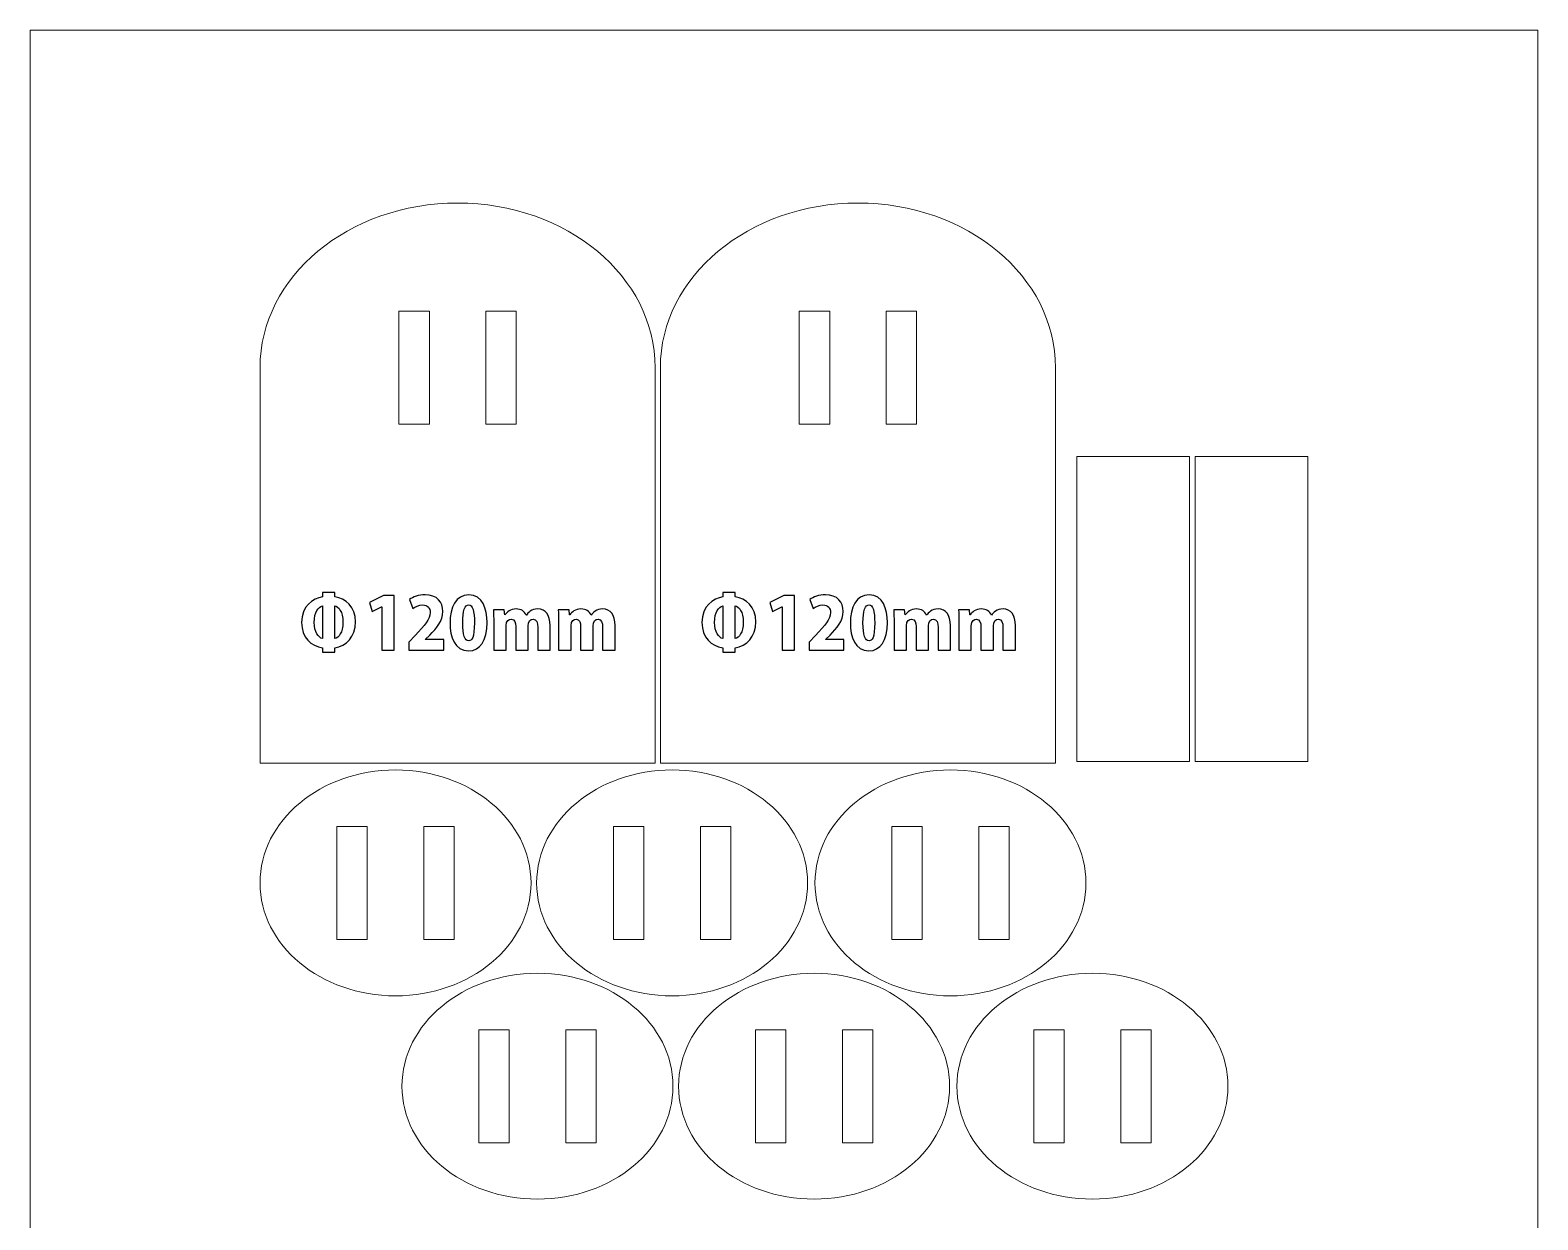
# Model space of a CAD drawing. Header units: centimetres. Extents: x -89.8 to -4.3, y 52.2 to 88.8.
# Drawn here: x -89.81 to -63.11, y 67.77 to 88.84 of the extents above; entities that cross this region are included whole.
import ezdxf

# ---------------------------------------------------------------- set-up
doc = ezdxf.new("R2010")
doc.units = ezdxf.units.CM
doc.header["$MEASUREMENT"] = 0
doc.layers.add('layer 1', color=7, linetype='Continuous')

msp = doc.modelspace()

# ---------------------------------------------------------------- linework, layer by layer
at = {"layer": 'layer 1', "color": 250, "lineweight": 20}
msp.add_lwpolyline([(-89.81447, 52.17734), (-63.10891, 52.17734), (-63.10891, 88.8409), (-89.81447, 88.8409), (-89.81447, 52.17734)], close=True, dxfattribs=at)
at = {"layer": 'layer 1', "color": 1, "lineweight": 9}
for points, knots in [([(-82.24293, 85.77938), (-84.17597, 85.77938), (-85.74294, 84.4735), (-85.74294, 82.86268), (-85.74294, 82.86268), (-85.74294, 82.86268), (-85.74294, 75.86272), (-85.74294, 75.86272), (-85.74294, 75.86272), (-85.74294, 75.86272), (-78.74298, 75.86272), (-78.74298, 75.86272), (-78.74298, 75.86272), (-78.74298, 75.86272), (-78.74298, 82.86268), (-78.74298, 82.86268), (-78.74298, 82.86268), (-78.74298, 84.4735), (-80.30995, 85.77938), (-82.24293, 85.77938)], [0, 0, 0, 0, 0.16666667, 0.16666667, 0.16666667, 0.16666667, 0.33333333, 0.33333333, 0.33333333, 0.33333333, 0.5, 0.5, 0.5, 0.5, 0.66666667, 0.66666667, 0.66666667, 0.66666667, 1, 1, 1, 1]), ([(-75.15202, 85.77938), (-77.08507, 85.77938), (-78.65204, 84.4735), (-78.65204, 82.86268), (-78.65204, 82.86268), (-78.65204, 82.86268), (-78.65204, 75.86272), (-78.65204, 75.86272), (-78.65204, 75.86272), (-78.65204, 75.86272), (-71.65201, 75.86272), (-71.65201, 75.86272), (-71.65201, 75.86272), (-71.65201, 75.86272), (-71.65201, 82.86268), (-71.65201, 82.86268), (-71.65201, 82.86268), (-71.65201, 84.4735), (-73.21898, 85.77938), (-75.15202, 85.77938)], [0, 0, 0, 0, 0.16666667, 0.16666667, 0.16666667, 0.16666667, 0.33333333, 0.33333333, 0.33333333, 0.33333333, 0.5, 0.5, 0.5, 0.5, 0.66666667, 0.66666667, 0.66666667, 0.66666667, 1, 1, 1, 1]), ([(-82.74294, 81.86271), (-82.74294, 81.86271), (-83.28294, 81.86271), (-83.28294, 81.86271), (-83.28294, 81.86271), (-83.28294, 81.86271), (-83.28294, 83.86271), (-83.28294, 83.86271), (-83.28294, 83.86271), (-83.28294, 83.86271), (-82.74294, 83.86271), (-82.74294, 83.86271), (-82.74294, 83.86271), (-82.74294, 83.86271), (-82.74294, 81.86271), (-82.74294, 81.86271)], [0, 0, 0, 0, 0.2, 0.2, 0.2, 0.2, 0.4, 0.4, 0.4, 0.4, 0.6, 0.6, 0.6, 0.6, 1, 1, 1, 1]), ([(-81.20286, 81.86271), (-81.20286, 81.86271), (-81.74285, 81.86271), (-81.74285, 81.86271), (-81.74285, 81.86271), (-81.74285, 81.86271), (-81.74285, 83.86271), (-81.74285, 83.86271), (-81.74285, 83.86271), (-81.74285, 83.86271), (-81.20286, 83.86271), (-81.20286, 83.86271), (-81.20286, 83.86271), (-81.20286, 83.86271), (-81.20286, 81.86271), (-81.20286, 81.86271)], [0, 0, 0, 0, 0.2, 0.2, 0.2, 0.2, 0.4, 0.4, 0.4, 0.4, 0.6, 0.6, 0.6, 0.6, 1, 1, 1, 1]), ([(-75.65204, 81.86271), (-75.65204, 81.86271), (-76.19204, 81.86271), (-76.19204, 81.86271), (-76.19204, 81.86271), (-76.19204, 81.86271), (-76.19204, 83.86271), (-76.19204, 83.86271), (-76.19204, 83.86271), (-76.19204, 83.86271), (-75.65204, 83.86271), (-75.65204, 83.86271), (-75.65204, 83.86271), (-75.65204, 83.86271), (-75.65204, 81.86271), (-75.65204, 81.86271)], [0, 0, 0, 0, 0.2, 0.2, 0.2, 0.2, 0.4, 0.4, 0.4, 0.4, 0.6, 0.6, 0.6, 0.6, 1, 1, 1, 1]), ([(-74.11188, 81.86271), (-74.11188, 81.86271), (-74.65188, 81.86271), (-74.65188, 81.86271), (-74.65188, 81.86271), (-74.65188, 81.86271), (-74.65188, 83.86271), (-74.65188, 83.86271), (-74.65188, 83.86271), (-74.65188, 83.86271), (-74.11188, 83.86271), (-74.11188, 83.86271), (-74.11188, 83.86271), (-74.11188, 83.86271), (-74.11188, 81.86271), (-74.11188, 81.86271)], [0, 0, 0, 0, 0.2, 0.2, 0.2, 0.2, 0.4, 0.4, 0.4, 0.4, 0.6, 0.6, 0.6, 0.6, 1, 1, 1, 1]), ([(-69.27636, 75.89159), (-69.27636, 75.89159), (-71.27636, 75.89159), (-71.27636, 75.89159), (-71.27636, 75.89159), (-71.27636, 75.89159), (-71.27636, 81.2916), (-71.27636, 81.2916), (-71.27636, 81.2916), (-71.27636, 81.2916), (-69.27636, 81.2916), (-69.27636, 81.2916), (-69.27636, 81.2916), (-69.27636, 81.2916), (-69.27636, 75.89159), (-69.27636, 75.89159)], [0, 0, 0, 0, 0.2, 0.2, 0.2, 0.2, 0.4, 0.4, 0.4, 0.4, 0.6, 0.6, 0.6, 0.6, 1, 1, 1, 1]), ([(-67.18043, 75.89163), (-67.18043, 75.89163), (-69.18044, 75.89163), (-69.18044, 75.89163), (-69.18044, 75.89163), (-69.18044, 75.89163), (-69.18044, 81.2916), (-69.18044, 81.2916), (-69.18044, 81.2916), (-69.18044, 81.2916), (-67.18043, 81.2916), (-67.18043, 81.2916), (-67.18043, 81.2916), (-67.18043, 81.2916), (-67.18043, 75.89163), (-67.18043, 75.89163)], [0, 0, 0, 0, 0.2, 0.2, 0.2, 0.2, 0.4, 0.4, 0.4, 0.4, 0.6, 0.6, 0.6, 0.6, 1, 1, 1, 1]), ([(-80.94296, 73.73925), (-80.94296, 72.63467), (-82.01738, 71.73925), (-83.3429, 71.73925), (-83.3429, 71.73925), (-84.66846, 71.73925), (-85.74296, 72.63467), (-85.74296, 73.73925), (-85.74296, 73.73925), (-85.74296, 74.84391), (-84.66846, 75.73933), (-83.34294, 75.73933), (-83.34294, 75.73933), (-82.01741, 75.73933), (-80.94296, 74.84391), (-80.94296, 73.73925)], [0, 0, 0, 0, 0.2, 0.2, 0.2, 0.2, 0.4, 0.4, 0.4, 0.4, 0.6, 0.6, 0.6, 0.6, 1, 1, 1, 1]), ([(-76.04298, 73.73925), (-76.04298, 72.63467), (-77.1174, 71.73925), (-78.44292, 71.73925), (-78.44292, 71.73925), (-79.76849, 71.73925), (-80.84298, 72.63467), (-80.84298, 73.73925), (-80.84298, 73.73925), (-80.84298, 74.84391), (-79.76849, 75.73933), (-78.44296, 75.73933), (-78.44296, 75.73933), (-77.11743, 75.73933), (-76.04298, 74.84391), (-76.04298, 73.73925)], [0, 0, 0, 0, 0.2, 0.2, 0.2, 0.2, 0.4, 0.4, 0.4, 0.4, 0.6, 0.6, 0.6, 0.6, 1, 1, 1, 1]), ([(-71.11317, 73.73925), (-71.11317, 72.63467), (-72.18759, 71.73925), (-73.51311, 71.73925), (-73.51311, 71.73925), (-74.83868, 71.73925), (-75.91317, 72.63467), (-75.91317, 73.73925), (-75.91317, 73.73925), (-75.91317, 74.84391), (-74.83868, 75.73933), (-73.51315, 75.73933), (-73.51315, 75.73933), (-72.18762, 75.73933), (-71.11317, 74.84391), (-71.11317, 73.73925)], [0, 0, 0, 0, 0.2, 0.2, 0.2, 0.2, 0.4, 0.4, 0.4, 0.4, 0.6, 0.6, 0.6, 0.6, 1, 1, 1, 1]), ([(-83.84298, 72.73928), (-83.84298, 72.73928), (-84.38297, 72.73928), (-84.38297, 72.73928), (-84.38297, 72.73928), (-84.38297, 72.73928), (-84.38297, 74.73935), (-84.38297, 74.73935), (-84.38297, 74.73935), (-84.38297, 74.73935), (-83.84298, 74.73935), (-83.84298, 74.73935), (-83.84298, 74.73935), (-83.84298, 74.73935), (-83.84298, 72.73928), (-83.84298, 72.73928)], [0, 0, 0, 0, 0.2, 0.2, 0.2, 0.2, 0.4, 0.4, 0.4, 0.4, 0.6, 0.6, 0.6, 0.6, 1, 1, 1, 1]), ([(-82.30285, 72.73928), (-82.30285, 72.73928), (-82.84285, 72.73928), (-82.84285, 72.73928), (-82.84285, 72.73928), (-82.84285, 72.73928), (-82.84285, 74.73935), (-82.84285, 74.73935), (-82.84285, 74.73935), (-82.84285, 74.73935), (-82.30285, 74.73935), (-82.30285, 74.73935), (-82.30285, 74.73935), (-82.30285, 74.73935), (-82.30285, 72.73928), (-82.30285, 72.73928)], [0, 0, 0, 0, 0.2, 0.2, 0.2, 0.2, 0.4, 0.4, 0.4, 0.4, 0.6, 0.6, 0.6, 0.6, 1, 1, 1, 1]), ([(-78.943, 72.73928), (-78.943, 72.73928), (-79.483, 72.73928), (-79.483, 72.73928), (-79.483, 72.73928), (-79.483, 72.73928), (-79.483, 74.73935), (-79.483, 74.73935), (-79.483, 74.73935), (-79.483, 74.73935), (-78.943, 74.73935), (-78.943, 74.73935), (-78.943, 74.73935), (-78.943, 74.73935), (-78.943, 72.73928), (-78.943, 72.73928)], [0, 0, 0, 0, 0.2, 0.2, 0.2, 0.2, 0.4, 0.4, 0.4, 0.4, 0.6, 0.6, 0.6, 0.6, 1, 1, 1, 1]), ([(-77.40291, 72.73928), (-77.40291, 72.73928), (-77.94291, 72.73928), (-77.94291, 72.73928), (-77.94291, 72.73928), (-77.94291, 72.73928), (-77.94291, 74.73935), (-77.94291, 74.73935), (-77.94291, 74.73935), (-77.94291, 74.73935), (-77.40291, 74.73935), (-77.40291, 74.73935), (-77.40291, 74.73935), (-77.40291, 74.73935), (-77.40291, 72.73928), (-77.40291, 72.73928)], [0, 0, 0, 0, 0.2, 0.2, 0.2, 0.2, 0.4, 0.4, 0.4, 0.4, 0.6, 0.6, 0.6, 0.6, 1, 1, 1, 1]), ([(-74.01318, 72.73928), (-74.01318, 72.73928), (-74.55317, 72.73928), (-74.55317, 72.73928), (-74.55317, 72.73928), (-74.55317, 72.73928), (-74.55317, 74.73935), (-74.55317, 74.73935), (-74.55317, 74.73935), (-74.55317, 74.73935), (-74.01318, 74.73935), (-74.01318, 74.73935), (-74.01318, 74.73935), (-74.01318, 74.73935), (-74.01318, 72.73928), (-74.01318, 72.73928)], [0, 0, 0, 0, 0.2, 0.2, 0.2, 0.2, 0.4, 0.4, 0.4, 0.4, 0.6, 0.6, 0.6, 0.6, 1, 1, 1, 1]), ([(-72.47309, 72.73928), (-72.47309, 72.73928), (-73.01309, 72.73928), (-73.01309, 72.73928), (-73.01309, 72.73928), (-73.01309, 72.73928), (-73.01309, 74.73935), (-73.01309, 74.73935), (-73.01309, 74.73935), (-73.01309, 74.73935), (-72.47309, 74.73935), (-72.47309, 74.73935), (-72.47309, 74.73935), (-72.47309, 74.73935), (-72.47309, 72.73928), (-72.47309, 72.73928)], [0, 0, 0, 0, 0.2, 0.2, 0.2, 0.2, 0.4, 0.4, 0.4, 0.4, 0.6, 0.6, 0.6, 0.6, 1, 1, 1, 1]), ([(-78.42805, 70.1392), (-78.42805, 69.03461), (-79.50247, 68.13919), (-80.828, 68.13919), (-80.828, 68.13919), (-82.15356, 68.13919), (-83.22805, 69.03461), (-83.22805, 70.1392), (-83.22805, 70.1392), (-83.22805, 71.24385), (-82.15356, 72.1392), (-80.82803, 72.1392), (-80.82803, 72.1392), (-79.50251, 72.1392), (-78.42805, 71.24385), (-78.42805, 70.1392)], [0, 0, 0, 0, 0.2, 0.2, 0.2, 0.2, 0.4, 0.4, 0.4, 0.4, 0.6, 0.6, 0.6, 0.6, 1, 1, 1, 1]), ([(-73.52807, 70.1392), (-73.52807, 69.03461), (-74.60249, 68.13919), (-75.92802, 68.13919), (-75.92802, 68.13919), (-77.25358, 68.13919), (-78.32807, 69.03461), (-78.32807, 70.1392), (-78.32807, 70.1392), (-78.32807, 71.24385), (-77.25358, 72.1392), (-75.92806, 72.1392), (-75.92806, 72.1392), (-74.60253, 72.1392), (-73.52807, 71.24385), (-73.52807, 70.1392)], [0, 0, 0, 0, 0.2, 0.2, 0.2, 0.2, 0.4, 0.4, 0.4, 0.4, 0.6, 0.6, 0.6, 0.6, 1, 1, 1, 1]), ([(-68.59828, 70.1392), (-68.59828, 69.03461), (-69.67266, 68.13919), (-70.99819, 68.13919), (-70.99819, 68.13919), (-72.32379, 68.13919), (-73.39828, 69.03461), (-73.39828, 70.1392), (-73.39828, 70.1392), (-73.39828, 71.24385), (-72.32379, 72.1392), (-70.99826, 72.1392), (-70.99826, 72.1392), (-69.67274, 72.1392), (-68.59828, 71.24385), (-68.59828, 70.1392)], [0, 0, 0, 0, 0.2, 0.2, 0.2, 0.2, 0.4, 0.4, 0.4, 0.4, 0.6, 0.6, 0.6, 0.6, 1, 1, 1, 1]), ([(-81.32806, 69.13921), (-81.32806, 69.13921), (-81.86806, 69.13921), (-81.86806, 69.13921), (-81.86806, 69.13921), (-81.86806, 69.13921), (-81.86806, 71.13929), (-81.86806, 71.13929), (-81.86806, 71.13929), (-81.86806, 71.13929), (-81.32806, 71.13929), (-81.32806, 71.13929), (-81.32806, 71.13929), (-81.32806, 71.13929), (-81.32806, 69.13921), (-81.32806, 69.13921)], [0, 0, 0, 0, 0.2, 0.2, 0.2, 0.2, 0.4, 0.4, 0.4, 0.4, 0.6, 0.6, 0.6, 0.6, 1, 1, 1, 1]), ([(-79.78797, 69.13921), (-79.78797, 69.13921), (-80.32797, 69.13921), (-80.32797, 69.13921), (-80.32797, 69.13921), (-80.32797, 69.13921), (-80.32797, 71.13929), (-80.32797, 71.13929), (-80.32797, 71.13929), (-80.32797, 71.13929), (-79.78797, 71.13929), (-79.78797, 71.13929), (-79.78797, 71.13929), (-79.78797, 71.13929), (-79.78797, 69.13921), (-79.78797, 69.13921)], [0, 0, 0, 0, 0.2, 0.2, 0.2, 0.2, 0.4, 0.4, 0.4, 0.4, 0.6, 0.6, 0.6, 0.6, 1, 1, 1, 1]), ([(-76.42808, 69.13921), (-76.42808, 69.13921), (-76.96808, 69.13921), (-76.96808, 69.13921), (-76.96808, 69.13921), (-76.96808, 69.13921), (-76.96808, 71.13929), (-76.96808, 71.13929), (-76.96808, 71.13929), (-76.96808, 71.13929), (-76.42808, 71.13929), (-76.42808, 71.13929), (-76.42808, 71.13929), (-76.42808, 71.13929), (-76.42808, 69.13921), (-76.42808, 69.13921)], [0, 0, 0, 0, 0.2, 0.2, 0.2, 0.2, 0.4, 0.4, 0.4, 0.4, 0.6, 0.6, 0.6, 0.6, 1, 1, 1, 1]), ([(-74.88799, 69.13921), (-74.88799, 69.13921), (-75.42799, 69.13921), (-75.42799, 69.13921), (-75.42799, 69.13921), (-75.42799, 69.13921), (-75.42799, 71.13929), (-75.42799, 71.13929), (-75.42799, 71.13929), (-75.42799, 71.13929), (-74.88799, 71.13929), (-74.88799, 71.13929), (-74.88799, 71.13929), (-74.88799, 71.13929), (-74.88799, 69.13921), (-74.88799, 69.13921)], [0, 0, 0, 0, 0.2, 0.2, 0.2, 0.2, 0.4, 0.4, 0.4, 0.4, 0.6, 0.6, 0.6, 0.6, 1, 1, 1, 1]), ([(-71.49829, 69.13921), (-71.49829, 69.13921), (-72.03829, 69.13921), (-72.03829, 69.13921), (-72.03829, 69.13921), (-72.03829, 69.13921), (-72.03829, 71.13929), (-72.03829, 71.13929), (-72.03829, 71.13929), (-72.03829, 71.13929), (-71.49829, 71.13929), (-71.49829, 71.13929), (-71.49829, 71.13929), (-71.49829, 71.13929), (-71.49829, 69.13921), (-71.49829, 69.13921)], [0, 0, 0, 0, 0.2, 0.2, 0.2, 0.2, 0.4, 0.4, 0.4, 0.4, 0.6, 0.6, 0.6, 0.6, 1, 1, 1, 1]), ([(-69.95821, 69.13921), (-69.95821, 69.13921), (-70.4982, 69.13921), (-70.4982, 69.13921), (-70.4982, 69.13921), (-70.4982, 69.13921), (-70.4982, 71.13929), (-70.4982, 71.13929), (-70.4982, 71.13929), (-70.4982, 71.13929), (-69.95821, 71.13929), (-69.95821, 71.13929), (-69.95821, 71.13929), (-69.95821, 71.13929), (-69.95821, 69.13921), (-69.95821, 69.13921)], [0, 0, 0, 0, 0.2, 0.2, 0.2, 0.2, 0.4, 0.4, 0.4, 0.4, 0.6, 0.6, 0.6, 0.6, 1, 1, 1, 1])]:
    msp.add_open_spline(points, degree=3, knots=knots, dxfattribs=at)
at = {"layer": 'layer 1'}
for points, knots in [([(-84.41785, 78.80622), (-84.22484, 78.77824), (-84.05089, 78.63096), (-84.05089, 78.36175), (-84.05089, 78.36175), (-84.05089, 78.09131), (-84.21595, 77.93634), (-84.41785, 77.90335), (-84.41785, 77.90335), (-84.41785, 77.90335), (-84.41785, 77.82458), (-84.41785, 77.82458), (-84.41785, 77.82458), (-84.41785, 77.82458), (-84.63752, 77.82458), (-84.63752, 77.82458), (-84.63752, 77.82458), (-84.63752, 77.82458), (-84.63752, 77.90335), (-84.63752, 77.90335), (-84.63752, 77.90335), (-84.83437, 77.9338), (-85.00579, 78.07854), (-85.00579, 78.35286), (-85.00579, 78.35286), (-85.00579, 78.63727), (-84.80894, 78.77824), (-84.63752, 78.80622), (-84.63752, 78.80622), (-84.63752, 78.80622), (-84.63752, 78.88238), (-84.63752, 78.88238), (-84.63752, 78.88238), (-84.63752, 78.88238), (-84.41785, 78.88238), (-84.41785, 78.88238), (-84.41785, 78.88238), (-84.41785, 78.88238), (-84.41785, 78.80622), (-84.41785, 78.80622)], [0, 0, 0, 0, 0.09090909, 0.09090909, 0.09090909, 0.09090909, 0.18181818, 0.18181818, 0.18181818, 0.18181818, 0.27272727, 0.27272727, 0.27272727, 0.27272727, 0.36363636, 0.36363636, 0.36363636, 0.36363636, 0.45454545, 0.45454545, 0.45454545, 0.45454545, 0.54545455, 0.54545455, 0.54545455, 0.54545455, 0.63636364, 0.63636364, 0.63636364, 0.63636364, 0.72727273, 0.72727273, 0.72727273, 0.72727273, 0.81818182, 0.81818182, 0.81818182, 0.81818182, 1, 1, 1, 1]), ([(-83.58724, 77.86269), (-83.58724, 77.86269), (-83.58724, 78.6297), (-83.58724, 78.6297), (-83.58724, 78.6297), (-83.58724, 78.6297), (-83.58974, 78.6297), (-83.58974, 78.6297), (-83.58974, 78.6297), (-83.58974, 78.6297), (-83.75611, 78.54461), (-83.75611, 78.54461), (-83.75611, 78.54461), (-83.75611, 78.54461), (-83.80561, 78.7059), (-83.80561, 78.7059), (-83.80561, 78.7059), (-83.80561, 78.7059), (-83.55803, 78.82778), (-83.55803, 78.82778), (-83.55803, 78.82778), (-83.55803, 78.82778), (-83.36883, 78.82778), (-83.36883, 78.82778), (-83.36883, 78.82778), (-83.36883, 78.82778), (-83.36883, 77.86269), (-83.36883, 77.86269), (-83.36883, 77.86269), (-83.36883, 77.86269), (-83.58724, 77.86269), (-83.58724, 77.86269)], [0, 0, 0, 0, 0.11111111, 0.11111111, 0.11111111, 0.11111111, 0.22222222, 0.22222222, 0.22222222, 0.22222222, 0.33333333, 0.33333333, 0.33333333, 0.33333333, 0.44444444, 0.44444444, 0.44444444, 0.44444444, 0.55555556, 0.55555556, 0.55555556, 0.55555556, 0.66666667, 0.66666667, 0.66666667, 0.66666667, 0.77777778, 0.77777778, 0.77777778, 0.77777778, 1, 1, 1, 1]), ([(-82.48997, 77.86269), (-82.48997, 77.86269), (-83.10585, 77.86269), (-83.10585, 77.86269), (-83.10585, 77.86269), (-83.10585, 77.86269), (-83.10585, 78.00242), (-83.10585, 78.00242), (-83.10585, 78.00242), (-83.10585, 78.00242), (-82.99413, 78.123), (-82.99413, 78.123), (-82.99413, 78.123), (-82.82776, 78.29699), (-82.72743, 78.40999), (-82.72743, 78.52683), (-82.72743, 78.52683), (-82.72743, 78.60049), (-82.77188, 78.66148), (-82.86459, 78.66148), (-82.86459, 78.66148), (-82.92936, 78.66148), (-82.99282, 78.62839), (-83.03727, 78.59671), (-83.03727, 78.59671), (-83.03727, 78.59671), (-83.09569, 78.75924), (-83.09569, 78.75924), (-83.09569, 78.75924), (-83.03604, 78.80238), (-82.93059, 78.84179), (-82.82014, 78.84179), (-82.82014, 78.84179), (-82.60297, 78.84179), (-82.50521, 78.7084), (-82.50521, 78.54715), (-82.50521, 78.54715), (-82.50521, 78.37827), (-82.61697, 78.24619), (-82.73505, 78.12935), (-82.73505, 78.12935), (-82.73505, 78.12935), (-82.81633, 78.05188), (-82.81633, 78.05188), (-82.81633, 78.05188), (-82.81633, 78.05188), (-82.81633, 78.04934), (-82.81633, 78.04934), (-82.81633, 78.04934), (-82.81633, 78.04934), (-82.48997, 78.04934), (-82.48997, 78.04934), (-82.48997, 78.04934), (-82.48997, 78.04934), (-82.48997, 77.86269), (-82.48997, 77.86269)], [0, 0, 0, 0, 0.06666667, 0.06666667, 0.06666667, 0.06666667, 0.13333333, 0.13333333, 0.13333333, 0.13333333, 0.2, 0.2, 0.2, 0.2, 0.26666667, 0.26666667, 0.26666667, 0.26666667, 0.33333333, 0.33333333, 0.33333333, 0.33333333, 0.4, 0.4, 0.4, 0.4, 0.46666667, 0.46666667, 0.46666667, 0.46666667, 0.53333333, 0.53333333, 0.53333333, 0.53333333, 0.6, 0.6, 0.6, 0.6, 0.66666667, 0.66666667, 0.66666667, 0.66666667, 0.73333333, 0.73333333, 0.73333333, 0.73333333, 0.8, 0.8, 0.8, 0.8, 0.86666667, 0.86666667, 0.86666667, 0.86666667, 1, 1, 1, 1]), ([(-82.37686, 78.34274), (-82.37686, 78.61448), (-82.27657, 78.84178), (-82.04543, 78.84178), (-82.04543, 78.84178), (-81.79654, 78.84178), (-81.72165, 78.58905), (-81.72165, 78.34905), (-81.72165, 78.34905), (-81.72165, 78.03413), (-81.84353, 77.84878), (-82.04927, 77.84878), (-82.04927, 77.84878), (-82.29562, 77.84878), (-82.37686, 78.1002), (-82.37686, 78.34274)], [0, 0, 0, 0, 0.2, 0.2, 0.2, 0.2, 0.4, 0.4, 0.4, 0.4, 0.6, 0.6, 0.6, 0.6, 1, 1, 1, 1]), ([(-77.32695, 78.80622), (-77.13391, 78.77824), (-76.95995, 78.63096), (-76.95995, 78.36175), (-76.95995, 78.36175), (-76.95995, 78.09131), (-77.12502, 77.93634), (-77.32695, 77.90335), (-77.32695, 77.90335), (-77.32695, 77.90335), (-77.32695, 77.82458), (-77.32695, 77.82458), (-77.32695, 77.82458), (-77.32695, 77.82458), (-77.54662, 77.82458), (-77.54662, 77.82458), (-77.54662, 77.82458), (-77.54662, 77.82458), (-77.54662, 77.90335), (-77.54662, 77.90335), (-77.54662, 77.90335), (-77.74347, 77.9338), (-77.91489, 78.07854), (-77.91489, 78.35286), (-77.91489, 78.35286), (-77.91489, 78.63727), (-77.71804, 78.77824), (-77.54662, 78.80622), (-77.54662, 78.80622), (-77.54662, 78.80622), (-77.54662, 78.88238), (-77.54662, 78.88238), (-77.54662, 78.88238), (-77.54662, 78.88238), (-77.32695, 78.88238), (-77.32695, 78.88238), (-77.32695, 78.88238), (-77.32695, 78.88238), (-77.32695, 78.80622), (-77.32695, 78.80622)], [0, 0, 0, 0, 0.09090909, 0.09090909, 0.09090909, 0.09090909, 0.18181818, 0.18181818, 0.18181818, 0.18181818, 0.27272727, 0.27272727, 0.27272727, 0.27272727, 0.36363636, 0.36363636, 0.36363636, 0.36363636, 0.45454545, 0.45454545, 0.45454545, 0.45454545, 0.54545455, 0.54545455, 0.54545455, 0.54545455, 0.63636364, 0.63636364, 0.63636364, 0.63636364, 0.72727273, 0.72727273, 0.72727273, 0.72727273, 0.81818182, 0.81818182, 0.81818182, 0.81818182, 1, 1, 1, 1]), ([(-76.4963, 77.86269), (-76.4963, 77.86269), (-76.4963, 78.6297), (-76.4963, 78.6297), (-76.4963, 78.6297), (-76.4963, 78.6297), (-76.49884, 78.6297), (-76.49884, 78.6297), (-76.49884, 78.6297), (-76.49884, 78.6297), (-76.66518, 78.54461), (-76.66518, 78.54461), (-76.66518, 78.54461), (-76.66518, 78.54461), (-76.71471, 78.7059), (-76.71471, 78.7059), (-76.71471, 78.7059), (-76.71471, 78.7059), (-76.46709, 78.82778), (-76.46709, 78.82778), (-76.46709, 78.82778), (-76.46709, 78.82778), (-76.2779, 78.82778), (-76.2779, 78.82778), (-76.2779, 78.82778), (-76.2779, 78.82778), (-76.2779, 77.86269), (-76.2779, 77.86269), (-76.2779, 77.86269), (-76.2779, 77.86269), (-76.4963, 77.86269), (-76.4963, 77.86269)], [0, 0, 0, 0, 0.11111111, 0.11111111, 0.11111111, 0.11111111, 0.22222222, 0.22222222, 0.22222222, 0.22222222, 0.33333333, 0.33333333, 0.33333333, 0.33333333, 0.44444444, 0.44444444, 0.44444444, 0.44444444, 0.55555556, 0.55555556, 0.55555556, 0.55555556, 0.66666667, 0.66666667, 0.66666667, 0.66666667, 0.77777778, 0.77777778, 0.77777778, 0.77777778, 1, 1, 1, 1]), ([(-75.39907, 77.86269), (-75.39907, 77.86269), (-76.01495, 77.86269), (-76.01495, 77.86269), (-76.01495, 77.86269), (-76.01495, 77.86269), (-76.01495, 78.00242), (-76.01495, 78.00242), (-76.01495, 78.00242), (-76.01495, 78.00242), (-75.90319, 78.123), (-75.90319, 78.123), (-75.90319, 78.123), (-75.73685, 78.29699), (-75.63652, 78.40999), (-75.63652, 78.52683), (-75.63652, 78.52683), (-75.63652, 78.60049), (-75.68097, 78.66148), (-75.77365, 78.66148), (-75.77365, 78.66148), (-75.83842, 78.66148), (-75.90192, 78.62839), (-75.94637, 78.59671), (-75.94637, 78.59671), (-75.94637, 78.59671), (-76.00479, 78.75924), (-76.00479, 78.75924), (-76.00479, 78.75924), (-75.9451, 78.80238), (-75.83969, 78.84179), (-75.7292, 78.84179), (-75.7292, 78.84179), (-75.51206, 78.84179), (-75.41431, 78.7084), (-75.41431, 78.54715), (-75.41431, 78.54715), (-75.41431, 78.37827), (-75.52607, 78.24619), (-75.64414, 78.12935), (-75.64414, 78.12935), (-75.64414, 78.12935), (-75.72542, 78.05188), (-75.72542, 78.05188), (-75.72542, 78.05188), (-75.72542, 78.05188), (-75.72542, 78.04934), (-75.72542, 78.04934), (-75.72542, 78.04934), (-75.72542, 78.04934), (-75.39907, 78.04934), (-75.39907, 78.04934), (-75.39907, 78.04934), (-75.39907, 78.04934), (-75.39907, 77.86269), (-75.39907, 77.86269)], [0, 0, 0, 0, 0.06666667, 0.06666667, 0.06666667, 0.06666667, 0.13333333, 0.13333333, 0.13333333, 0.13333333, 0.2, 0.2, 0.2, 0.2, 0.26666667, 0.26666667, 0.26666667, 0.26666667, 0.33333333, 0.33333333, 0.33333333, 0.33333333, 0.4, 0.4, 0.4, 0.4, 0.46666667, 0.46666667, 0.46666667, 0.46666667, 0.53333333, 0.53333333, 0.53333333, 0.53333333, 0.6, 0.6, 0.6, 0.6, 0.66666667, 0.66666667, 0.66666667, 0.66666667, 0.73333333, 0.73333333, 0.73333333, 0.73333333, 0.8, 0.8, 0.8, 0.8, 0.86666667, 0.86666667, 0.86666667, 0.86666667, 1, 1, 1, 1]), ([(-75.28596, 78.34274), (-75.28596, 78.61448), (-75.18566, 78.84178), (-74.95452, 78.84178), (-74.95452, 78.84178), (-74.70564, 78.84178), (-74.63071, 78.58905), (-74.63071, 78.34905), (-74.63071, 78.34905), (-74.63071, 78.03413), (-74.75263, 77.84878), (-74.95833, 77.84878), (-74.95833, 77.84878), (-75.20471, 77.84878), (-75.28596, 78.1002), (-75.28596, 78.34274)], [0, 0, 0, 0, 0.2, 0.2, 0.2, 0.2, 0.4, 0.4, 0.4, 0.4, 0.6, 0.6, 0.6, 0.6, 1, 1, 1, 1]), ([(-84.63752, 78.64747), (-84.70864, 78.62715), (-84.78227, 78.53571), (-84.78227, 78.35163), (-84.78227, 78.35163), (-84.78227, 78.18399), (-84.70864, 78.08366), (-84.63752, 78.06588), (-84.63752, 78.06588), (-84.63752, 78.06588), (-84.63752, 78.64747), (-84.63752, 78.64747)], [0, 0, 0, 0, 0.25, 0.25, 0.25, 0.25, 0.5, 0.5, 0.5, 0.5, 1, 1, 1, 1]), ([(-84.41785, 78.06588), (-84.35054, 78.08366), (-84.27437, 78.17129), (-84.27437, 78.3554), (-84.27437, 78.3554), (-84.27437, 78.5446), (-84.35184, 78.63096), (-84.41785, 78.64747), (-84.41785, 78.64747), (-84.41785, 78.64747), (-84.41785, 78.06588), (-84.41785, 78.06588)], [0, 0, 0, 0, 0.25, 0.25, 0.25, 0.25, 0.5, 0.5, 0.5, 0.5, 1, 1, 1, 1]), ([(-81.94513, 78.34528), (-81.94513, 78.55225), (-81.97685, 78.66394), (-82.04673, 78.66394), (-82.04673, 78.66394), (-82.11274, 78.66394), (-82.15338, 78.56495), (-82.15338, 78.34528), (-82.15338, 78.34528), (-82.15338, 78.12553), (-82.11655, 78.02654), (-82.04673, 78.02654), (-82.04673, 78.02654), (-81.99339, 78.02654), (-81.94513, 78.08242), (-81.94513, 78.34528)], [0, 0, 0, 0, 0.2, 0.2, 0.2, 0.2, 0.4, 0.4, 0.4, 0.4, 0.6, 0.6, 0.6, 0.6, 1, 1, 1, 1]), ([(-80.60406, 77.86269), (-80.60406, 77.86269), (-80.8238, 77.86269), (-80.8238, 77.86269), (-80.8238, 77.86269), (-80.8238, 77.86269), (-80.8238, 78.26143), (-80.8238, 78.26143), (-80.8238, 78.26143), (-80.8238, 78.3516), (-80.84409, 78.40999), (-80.90501, 78.40999), (-80.90501, 78.40999), (-80.95712, 78.40999), (-80.99391, 78.36554), (-80.99391, 78.29318), (-80.99391, 78.29318), (-80.99391, 78.29318), (-80.99391, 77.86269), (-80.99391, 77.86269), (-80.99391, 77.86269), (-80.99391, 77.86269), (-81.21359, 77.86269), (-81.21359, 77.86269), (-81.21359, 77.86269), (-81.21359, 77.86269), (-81.21359, 78.27921), (-81.21359, 78.27921), (-81.21359, 78.27921), (-81.21359, 78.34906), (-81.23137, 78.40999), (-81.29363, 78.40999), (-81.29363, 78.40999), (-81.32662, 78.40999), (-81.38377, 78.38332), (-81.38377, 78.29188), (-81.38377, 78.29188), (-81.38377, 78.29188), (-81.38377, 77.86269), (-81.38377, 77.86269), (-81.38377, 77.86269), (-81.38377, 77.86269), (-81.60344, 77.86269), (-81.60344, 77.86269), (-81.60344, 77.86269), (-81.60344, 77.86269), (-81.60344, 78.34906), (-81.60344, 78.34906), (-81.60344, 78.34906), (-81.60344, 78.43415), (-81.60595, 78.51028), (-81.60852, 78.57763), (-81.60852, 78.57763), (-81.60852, 78.57763), (-81.41806, 78.57763), (-81.41806, 78.57763), (-81.41806, 78.57763), (-81.41806, 78.57763), (-81.40786, 78.48873), (-81.40786, 78.48873), (-81.40786, 78.48873), (-81.40786, 78.48873), (-81.40409, 78.48873), (-81.40409, 78.48873), (-81.40409, 78.48873), (-81.37107, 78.53318), (-81.30887, 78.5916), (-81.20727, 78.5916), (-81.20727, 78.5916), (-81.11964, 78.5916), (-81.05611, 78.54972), (-81.0282, 78.48238), (-81.0282, 78.48238), (-81.0282, 78.48238), (-81.02566, 78.48238), (-81.02566, 78.48238), (-81.02566, 78.48238), (-80.99772, 78.52305), (-80.93295, 78.5916), (-80.82246, 78.5916), (-80.82246, 78.5916), (-80.6828, 78.5916), (-80.60406, 78.48749), (-80.60406, 78.29699), (-80.60406, 78.29699), (-80.60406, 78.29699), (-80.60406, 77.86269), (-80.60406, 77.86269)], [0, 0, 0, 0, 0.04347826, 0.04347826, 0.04347826, 0.04347826, 0.08695652, 0.08695652, 0.08695652, 0.08695652, 0.13043478, 0.13043478, 0.13043478, 0.13043478, 0.17391304, 0.17391304, 0.17391304, 0.17391304, 0.2173913, 0.2173913, 0.2173913, 0.2173913, 0.26086957, 0.26086957, 0.26086957, 0.26086957, 0.30434783, 0.30434783, 0.30434783, 0.30434783, 0.34782609, 0.34782609, 0.34782609, 0.34782609, 0.39130435, 0.39130435, 0.39130435, 0.39130435, 0.43478261, 0.43478261, 0.43478261, 0.43478261, 0.47826087, 0.47826087, 0.47826087, 0.47826087, 0.52173913, 0.52173913, 0.52173913, 0.52173913, 0.56521739, 0.56521739, 0.56521739, 0.56521739, 0.60869565, 0.60869565, 0.60869565, 0.60869565, 0.65217391, 0.65217391, 0.65217391, 0.65217391, 0.69565217, 0.69565217, 0.69565217, 0.69565217, 0.73913043, 0.73913043, 0.73913043, 0.73913043, 0.7826087, 0.7826087, 0.7826087, 0.7826087, 0.82608696, 0.82608696, 0.82608696, 0.82608696, 0.86956522, 0.86956522, 0.86956522, 0.86956522, 0.91304348, 0.91304348, 0.91304348, 0.91304348, 1, 1, 1, 1]), ([(-79.45471, 77.86269), (-79.45471, 77.86269), (-79.67445, 77.86269), (-79.67445, 77.86269), (-79.67445, 77.86269), (-79.67445, 77.86269), (-79.67445, 78.26143), (-79.67445, 78.26143), (-79.67445, 78.26143), (-79.67445, 78.3516), (-79.69474, 78.40999), (-79.75566, 78.40999), (-79.75566, 78.40999), (-79.80777, 78.40999), (-79.84456, 78.36554), (-79.84456, 78.29318), (-79.84456, 78.29318), (-79.84456, 78.29318), (-79.84456, 77.86269), (-79.84456, 77.86269), (-79.84456, 77.86269), (-79.84456, 77.86269), (-80.06424, 77.86269), (-80.06424, 77.86269), (-80.06424, 77.86269), (-80.06424, 77.86269), (-80.06424, 78.27921), (-80.06424, 78.27921), (-80.06424, 78.27921), (-80.06424, 78.34906), (-80.08202, 78.40999), (-80.14428, 78.40999), (-80.14428, 78.40999), (-80.17727, 78.40999), (-80.23442, 78.38332), (-80.23442, 78.29188), (-80.23442, 78.29188), (-80.23442, 78.29188), (-80.23442, 77.86269), (-80.23442, 77.86269), (-80.23442, 77.86269), (-80.23442, 77.86269), (-80.45409, 77.86269), (-80.45409, 77.86269), (-80.45409, 77.86269), (-80.45409, 77.86269), (-80.45409, 78.34906), (-80.45409, 78.34906), (-80.45409, 78.34906), (-80.45409, 78.43415), (-80.45659, 78.51028), (-80.45917, 78.57763), (-80.45917, 78.57763), (-80.45917, 78.57763), (-80.26871, 78.57763), (-80.26871, 78.57763), (-80.26871, 78.57763), (-80.26871, 78.57763), (-80.25851, 78.48873), (-80.25851, 78.48873), (-80.25851, 78.48873), (-80.25851, 78.48873), (-80.25474, 78.48873), (-80.25474, 78.48873), (-80.25474, 78.48873), (-80.22172, 78.53318), (-80.15952, 78.5916), (-80.05792, 78.5916), (-80.05792, 78.5916), (-79.97029, 78.5916), (-79.90676, 78.54972), (-79.87885, 78.48238), (-79.87885, 78.48238), (-79.87885, 78.48238), (-79.87631, 78.48238), (-79.87631, 78.48238), (-79.87631, 78.48238), (-79.84837, 78.52305), (-79.7836, 78.5916), (-79.67311, 78.5916), (-79.67311, 78.5916), (-79.53345, 78.5916), (-79.45471, 78.48749), (-79.45471, 78.29699), (-79.45471, 78.29699), (-79.45471, 78.29699), (-79.45471, 77.86269), (-79.45471, 77.86269)], [0, 0, 0, 0, 0.04347826, 0.04347826, 0.04347826, 0.04347826, 0.08695652, 0.08695652, 0.08695652, 0.08695652, 0.13043478, 0.13043478, 0.13043478, 0.13043478, 0.17391304, 0.17391304, 0.17391304, 0.17391304, 0.2173913, 0.2173913, 0.2173913, 0.2173913, 0.26086957, 0.26086957, 0.26086957, 0.26086957, 0.30434783, 0.30434783, 0.30434783, 0.30434783, 0.34782609, 0.34782609, 0.34782609, 0.34782609, 0.39130435, 0.39130435, 0.39130435, 0.39130435, 0.43478261, 0.43478261, 0.43478261, 0.43478261, 0.47826087, 0.47826087, 0.47826087, 0.47826087, 0.52173913, 0.52173913, 0.52173913, 0.52173913, 0.56521739, 0.56521739, 0.56521739, 0.56521739, 0.60869565, 0.60869565, 0.60869565, 0.60869565, 0.65217391, 0.65217391, 0.65217391, 0.65217391, 0.69565217, 0.69565217, 0.69565217, 0.69565217, 0.73913043, 0.73913043, 0.73913043, 0.73913043, 0.7826087, 0.7826087, 0.7826087, 0.7826087, 0.82608696, 0.82608696, 0.82608696, 0.82608696, 0.86956522, 0.86956522, 0.86956522, 0.86956522, 0.91304348, 0.91304348, 0.91304348, 0.91304348, 1, 1, 1, 1]), ([(-77.54662, 78.64747), (-77.61774, 78.62715), (-77.69137, 78.53571), (-77.69137, 78.35163), (-77.69137, 78.35163), (-77.69137, 78.18399), (-77.61774, 78.08366), (-77.54662, 78.06588), (-77.54662, 78.06588), (-77.54662, 78.06588), (-77.54662, 78.64747), (-77.54662, 78.64747)], [0, 0, 0, 0, 0.25, 0.25, 0.25, 0.25, 0.5, 0.5, 0.5, 0.5, 1, 1, 1, 1]), ([(-77.32695, 78.06588), (-77.25964, 78.08366), (-77.18347, 78.17129), (-77.18347, 78.3554), (-77.18347, 78.3554), (-77.18347, 78.5446), (-77.26091, 78.63096), (-77.32695, 78.64747), (-77.32695, 78.64747), (-77.32695, 78.64747), (-77.32695, 78.06588), (-77.32695, 78.06588)], [0, 0, 0, 0, 0.25, 0.25, 0.25, 0.25, 0.5, 0.5, 0.5, 0.5, 1, 1, 1, 1]), ([(-74.85423, 78.34528), (-74.85423, 78.55225), (-74.88594, 78.66394), (-74.95579, 78.66394), (-74.95579, 78.66394), (-75.02183, 78.66394), (-75.06244, 78.56495), (-75.06244, 78.34528), (-75.06244, 78.34528), (-75.06244, 78.12553), (-75.02564, 78.02654), (-74.95579, 78.02654), (-74.95579, 78.02654), (-74.90245, 78.02654), (-74.85423, 78.08242), (-74.85423, 78.34528)], [0, 0, 0, 0, 0.2, 0.2, 0.2, 0.2, 0.4, 0.4, 0.4, 0.4, 0.6, 0.6, 0.6, 0.6, 1, 1, 1, 1]), ([(-73.51316, 77.86269), (-73.51316, 77.86269), (-73.73287, 77.86269), (-73.73287, 77.86269), (-73.73287, 77.86269), (-73.73287, 77.86269), (-73.73287, 78.26143), (-73.73287, 78.26143), (-73.73287, 78.26143), (-73.73287, 78.3516), (-73.75319, 78.40999), (-73.81411, 78.40999), (-73.81411, 78.40999), (-73.86618, 78.40999), (-73.90301, 78.36554), (-73.90301, 78.29318), (-73.90301, 78.29318), (-73.90301, 78.29318), (-73.90301, 77.86269), (-73.90301, 77.86269), (-73.90301, 77.86269), (-73.90301, 77.86269), (-74.12269, 77.86269), (-74.12269, 77.86269), (-74.12269, 77.86269), (-74.12269, 77.86269), (-74.12269, 78.27921), (-74.12269, 78.27921), (-74.12269, 78.27921), (-74.12269, 78.34906), (-74.14047, 78.40999), (-74.2027, 78.40999), (-74.2027, 78.40999), (-74.23568, 78.40999), (-74.29287, 78.38332), (-74.29287, 78.29188), (-74.29287, 78.29188), (-74.29287, 78.29188), (-74.29287, 77.86269), (-74.29287, 77.86269), (-74.29287, 77.86269), (-74.29287, 77.86269), (-74.51254, 77.86269), (-74.51254, 77.86269), (-74.51254, 77.86269), (-74.51254, 77.86269), (-74.51254, 78.34906), (-74.51254, 78.34906), (-74.51254, 78.34906), (-74.51254, 78.43415), (-74.51505, 78.51028), (-74.51762, 78.57763), (-74.51762, 78.57763), (-74.51762, 78.57763), (-74.32712, 78.57763), (-74.32712, 78.57763), (-74.32712, 78.57763), (-74.32712, 78.57763), (-74.31696, 78.48873), (-74.31696, 78.48873), (-74.31696, 78.48873), (-74.31696, 78.48873), (-74.31319, 78.48873), (-74.31319, 78.48873), (-74.31319, 78.48873), (-74.28013, 78.53318), (-74.21794, 78.5916), (-74.11637, 78.5916), (-74.11637, 78.5916), (-74.02871, 78.5916), (-73.96521, 78.54972), (-73.93727, 78.48238), (-73.93727, 78.48238), (-73.93727, 78.48238), (-73.93476, 78.48238), (-73.93476, 78.48238), (-73.93476, 78.48238), (-73.90682, 78.52305), (-73.84205, 78.5916), (-73.73156, 78.5916), (-73.73156, 78.5916), (-73.5919, 78.5916), (-73.51316, 78.48749), (-73.51316, 78.29699), (-73.51316, 78.29699), (-73.51316, 78.29699), (-73.51316, 77.86269), (-73.51316, 77.86269)], [0, 0, 0, 0, 0.04347826, 0.04347826, 0.04347826, 0.04347826, 0.08695652, 0.08695652, 0.08695652, 0.08695652, 0.13043478, 0.13043478, 0.13043478, 0.13043478, 0.17391304, 0.17391304, 0.17391304, 0.17391304, 0.2173913, 0.2173913, 0.2173913, 0.2173913, 0.26086957, 0.26086957, 0.26086957, 0.26086957, 0.30434783, 0.30434783, 0.30434783, 0.30434783, 0.34782609, 0.34782609, 0.34782609, 0.34782609, 0.39130435, 0.39130435, 0.39130435, 0.39130435, 0.43478261, 0.43478261, 0.43478261, 0.43478261, 0.47826087, 0.47826087, 0.47826087, 0.47826087, 0.52173913, 0.52173913, 0.52173913, 0.52173913, 0.56521739, 0.56521739, 0.56521739, 0.56521739, 0.60869565, 0.60869565, 0.60869565, 0.60869565, 0.65217391, 0.65217391, 0.65217391, 0.65217391, 0.69565217, 0.69565217, 0.69565217, 0.69565217, 0.73913043, 0.73913043, 0.73913043, 0.73913043, 0.7826087, 0.7826087, 0.7826087, 0.7826087, 0.82608696, 0.82608696, 0.82608696, 0.82608696, 0.86956522, 0.86956522, 0.86956522, 0.86956522, 0.91304348, 0.91304348, 0.91304348, 0.91304348, 1, 1, 1, 1]), ([(-72.36381, 77.86269), (-72.36381, 77.86269), (-72.58352, 77.86269), (-72.58352, 77.86269), (-72.58352, 77.86269), (-72.58352, 77.86269), (-72.58352, 78.26143), (-72.58352, 78.26143), (-72.58352, 78.26143), (-72.58352, 78.3516), (-72.60384, 78.40999), (-72.66476, 78.40999), (-72.66476, 78.40999), (-72.71683, 78.40999), (-72.75366, 78.36554), (-72.75366, 78.29318), (-72.75366, 78.29318), (-72.75366, 78.29318), (-72.75366, 77.86269), (-72.75366, 77.86269), (-72.75366, 77.86269), (-72.75366, 77.86269), (-72.97333, 77.86269), (-72.97333, 77.86269), (-72.97333, 77.86269), (-72.97333, 77.86269), (-72.97333, 78.27921), (-72.97333, 78.27921), (-72.97333, 78.27921), (-72.97333, 78.34906), (-72.99111, 78.40999), (-73.05334, 78.40999), (-73.05334, 78.40999), (-73.08633, 78.40999), (-73.14351, 78.38332), (-73.14351, 78.29188), (-73.14351, 78.29188), (-73.14351, 78.29188), (-73.14351, 77.86269), (-73.14351, 77.86269), (-73.14351, 77.86269), (-73.14351, 77.86269), (-73.36319, 77.86269), (-73.36319, 77.86269), (-73.36319, 77.86269), (-73.36319, 77.86269), (-73.36319, 78.34906), (-73.36319, 78.34906), (-73.36319, 78.34906), (-73.36319, 78.43415), (-73.36569, 78.51028), (-73.36827, 78.57763), (-73.36827, 78.57763), (-73.36827, 78.57763), (-73.17777, 78.57763), (-73.17777, 78.57763), (-73.17777, 78.57763), (-73.17777, 78.57763), (-73.16761, 78.48873), (-73.16761, 78.48873), (-73.16761, 78.48873), (-73.16761, 78.48873), (-73.16383, 78.48873), (-73.16383, 78.48873), (-73.16383, 78.48873), (-73.13078, 78.53318), (-73.06858, 78.5916), (-72.96702, 78.5916), (-72.96702, 78.5916), (-72.87935, 78.5916), (-72.81585, 78.54972), (-72.78791, 78.48238), (-72.78791, 78.48238), (-72.78791, 78.48238), (-72.78541, 78.48238), (-72.78541, 78.48238), (-72.78541, 78.48238), (-72.75747, 78.52305), (-72.6927, 78.5916), (-72.58221, 78.5916), (-72.58221, 78.5916), (-72.44255, 78.5916), (-72.36381, 78.48749), (-72.36381, 78.29699), (-72.36381, 78.29699), (-72.36381, 78.29699), (-72.36381, 77.86269), (-72.36381, 77.86269)], [0, 0, 0, 0, 0.04347826, 0.04347826, 0.04347826, 0.04347826, 0.08695652, 0.08695652, 0.08695652, 0.08695652, 0.13043478, 0.13043478, 0.13043478, 0.13043478, 0.17391304, 0.17391304, 0.17391304, 0.17391304, 0.2173913, 0.2173913, 0.2173913, 0.2173913, 0.26086957, 0.26086957, 0.26086957, 0.26086957, 0.30434783, 0.30434783, 0.30434783, 0.30434783, 0.34782609, 0.34782609, 0.34782609, 0.34782609, 0.39130435, 0.39130435, 0.39130435, 0.39130435, 0.43478261, 0.43478261, 0.43478261, 0.43478261, 0.47826087, 0.47826087, 0.47826087, 0.47826087, 0.52173913, 0.52173913, 0.52173913, 0.52173913, 0.56521739, 0.56521739, 0.56521739, 0.56521739, 0.60869565, 0.60869565, 0.60869565, 0.60869565, 0.65217391, 0.65217391, 0.65217391, 0.65217391, 0.69565217, 0.69565217, 0.69565217, 0.69565217, 0.73913043, 0.73913043, 0.73913043, 0.73913043, 0.7826087, 0.7826087, 0.7826087, 0.7826087, 0.82608696, 0.82608696, 0.82608696, 0.82608696, 0.86956522, 0.86956522, 0.86956522, 0.86956522, 0.91304348, 0.91304348, 0.91304348, 0.91304348, 1, 1, 1, 1])]:
    msp.add_open_spline(points, degree=3, knots=knots, dxfattribs=at)

doc.saveas('drawing.dxf')
